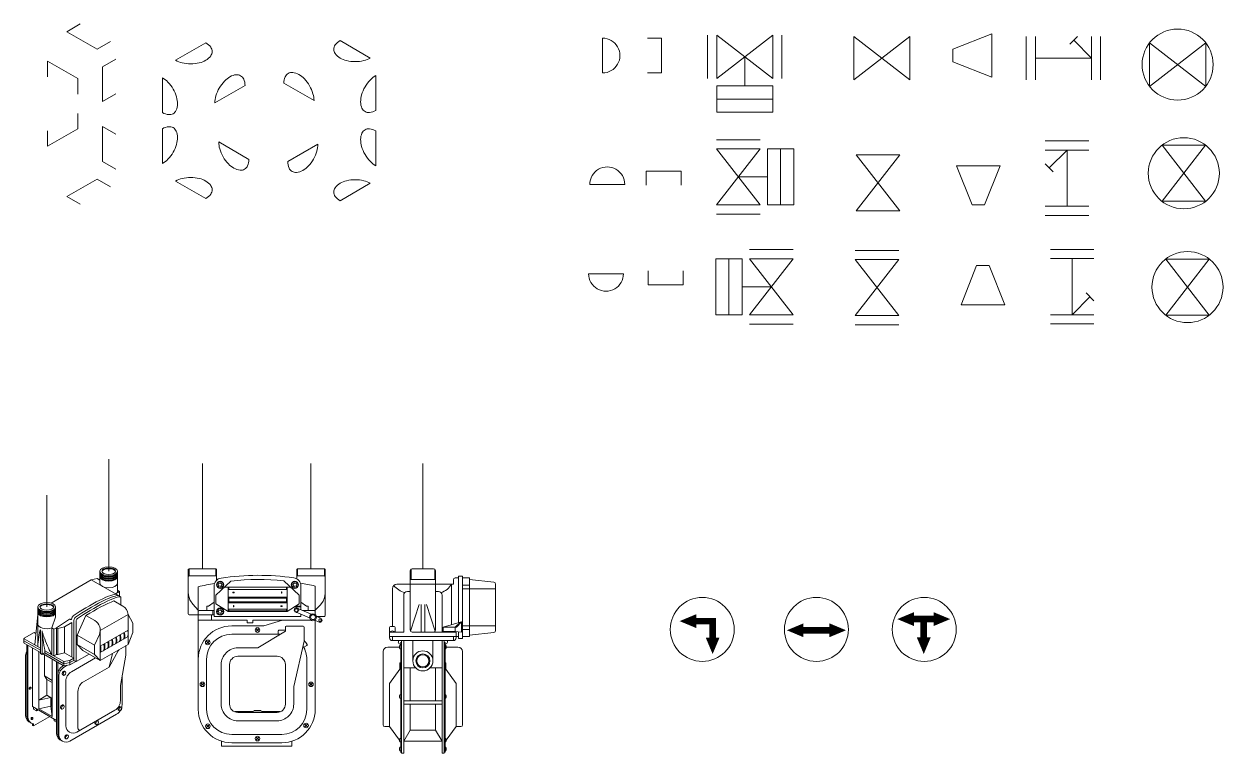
# Model space of a CAD drawing. Header units: millimetres. Extents: x 16332047 to 33387680, y -14835522 to -7015081.
# Drawn here: x 16615324 to 16619586, y -7607253 to -7604661 of the extents above; entities that cross this region are included whole.
import ezdxf

# ---------------------------------------------------------------- set-up
doc = ezdxf.new("R2010")
doc.units = ezdxf.units.MM
doc.header["$LTSCALE"] = 300
doc.header["$MEASUREMENT"] = 0
doc.layers.add('기존관', color=7, linetype='CONTINUOUS', lineweight=9)

msp = doc.modelspace()

# ---------------------------------------------------------------- linework, layer by layer
at = {"layer": '기존관'}
for p, q in [((16615477, -7604688.5), (16615524.7, -7604660.9)), ((16615584.3, -7604750.4), (16615477, -7604688.5)), ((16615584.3, -7604750.4), (16615632, -7604722.9)), ((16615863.5, -7604789.9), (16615970.8, -7604727.9)), ((16616555, -7604781.9), (16616447.8, -7604719.9)), ((16617380.3, -7604835.1), (16617380.3, -7604711.2)), ((16617589.9, -7604711.2), (16617540, -7604711.2)), ((16617589.9, -7604835.1), (16617589.9, -7604711.2)), ((16617753.8, -7604855.1), (16617753.8, -7604700.3)), ((16617786.3, -7604855.1), (16617985.8, -7604700.3)), ((16617985.8, -7604855.1), (16617786.3, -7604700.3)), ((16617786.3, -7604855.1), (16617786.3, -7604700.3)), ((16617985.8, -7604855.1), (16617985.8, -7604700.3)), ((16618018.3, -7604855.1), (16618018.3, -7604700.3)), ((16618472.6, -7604859.7), (16618273.2, -7604704.9)), ((16618273.2, -7604859.7), (16618472.6, -7604704.9)), ((16618273.2, -7604859.7), (16618273.2, -7604704.9)), ((16618472.6, -7604859.7), (16618472.6, -7604704.9)), ((16618625.2, -7604750.6), (16618764.5, -7604695.7)), ((16618764.5, -7604850.5), (16618764.5, -7604695.7)), ((16618886.4, -7604859.7), (16618886.4, -7604704.9)), ((16618918.9, -7604859.7), (16618918.9, -7604704.9)), ((16619069.1, -7604704.9), (16619040.9, -7604733.1)), ((16619118.3, -7604782.3), (16619055, -7604719)), ((16619118.3, -7604859.7), (16619118.3, -7604704.9)), ((16619150.8, -7604859.7), (16619150.8, -7604704.9)), ((16619324.7, -7604882.8), (16619524.2, -7604727.9)), ((16619524.2, -7604882.8), (16619324.7, -7604727.9)), ((16619324.7, -7604882.8), (16619324.7, -7604727.9)), ((16619524.2, -7604882.8), (16619524.2, -7604727.9)), ((16617886.1, -7604777.7), (16617886.1, -7604881)), ((16618625.2, -7604795.6), (16618625.2, -7604750.6)), ((16615515.9, -7604855.2), (16615408.6, -7604793.2)), ((16615408.6, -7604793.2), (16615408.6, -7604848.4)), ((16615603.7, -7604813.1), (16615651.4, -7604785.6)), ((16615603.7, -7604813.1), (16615603.7, -7604937)), ((16618764.5, -7604850.5), (16618625.2, -7604795.6)), ((16618918.9, -7604782.3), (16619118.3, -7604782.3)), ((16615515.9, -7604855.2), (16615515.9, -7604910.3)), ((16615816.6, -7604852.2), (16615816.6, -7604976.1)), ((16616574.4, -7604844.6), (16616574.4, -7604968.5)), ((16617589.9, -7604835.1), (16617540, -7604835.1)), ((16616002.9, -7604941.5), (16616110.2, -7604879.5)), ((16616355.2, -7604933.5), (16616247.9, -7604871.6)), ((16617985.8, -7604881), (16617786.3, -7604881)), ((16617786.3, -7604974.6), (16617786.3, -7604881)), ((16617985.8, -7604974.6), (16617985.8, -7604881)), ((16615603.7, -7604937), (16615651.4, -7604909.5)), ((16617985.8, -7604927.8), (16617786.3, -7604927.8)), ((16615515.9, -7605033.9), (16615515.9, -7604978.8)), ((16617985.8, -7604974.6), (16617786.3, -7604974.6)), ((16615603.7, -7605149.5), (16615603.7, -7605025.6)), ((16615603.7, -7605025.6), (16615651.4, -7605053.2)), ((16615816.6, -7605157.1), (16615816.6, -7605033.2)), ((16615515.9, -7605033.9), (16615408.6, -7605095.8)), ((16615408.6, -7605095.8), (16615408.6, -7605040.7)), ((16616574.4, -7605164.7), (16616574.4, -7605040.8)), ((16617940.7, -7605072.3), (16617785.8, -7605072.3)), ((16616016.7, -7605080.4), (16616124, -7605142.4)), ((16616369, -7605088.4), (16616261.7, -7605150.3)), ((16617940.7, -7605304.2), (16617785.8, -7605104.8)), ((16617940.7, -7605104.8), (16617785.8, -7605304.2)), ((16617940.7, -7605104.8), (16617785.8, -7605104.8)), ((16617966.5, -7605104.8), (16617966.5, -7605304.2)), ((16618060.1, -7605104.8), (16617966.5, -7605104.8)), ((16618013.3, -7605104.8), (16618013.3, -7605304.2)), ((16618060.1, -7605104.8), (16618060.1, -7605304.2)), ((16619109, -7605076.9), (16618954.2, -7605076.9)), ((16619109, -7605109.4), (16618954.2, -7605109.4)), ((16619031.6, -7605109.4), (16618968.3, -7605172.7)), ((16619031.6, -7605308.8), (16619031.6, -7605109.4)), ((16619523.8, -7605291.3), (16619368.9, -7605091.9)), ((16619523.8, -7605091.9), (16619368.9, -7605291.3)), ((16619523.8, -7605091.9), (16619368.9, -7605091.9)), ((16615603.7, -7605149.5), (16615651.4, -7605177)), ((16618437.2, -7605126), (16618282.3, -7605325.5)), ((16618437.2, -7605325.5), (16618282.3, -7605126)), ((16618437.2, -7605126), (16618282.3, -7605126)), ((16618954.2, -7605158.6), (16618982.4, -7605186.8)), ((16617535.6, -7605184), (16617535.6, -7605233.8)), ((16617659.5, -7605184), (16617535.6, -7605184)), ((16617659.5, -7605184), (16617659.5, -7605233.8)), ((16618693.7, -7605304.4), (16618638.7, -7605165.1)), ((16618793.6, -7605165.1), (16618638.7, -7605165.1)), ((16618793.6, -7605165.1), (16618738.6, -7605304.4)), ((16615584.3, -7605212.2), (16615477, -7605274.2)), ((16615584.3, -7605212.2), (16615632, -7605239.8)), ((16615863.5, -7605219.5), (16615970.8, -7605281.4)), ((16616555, -7605227.4), (16616447.8, -7605289.4)), ((16617459.3, -7605231.2), (16617335.4, -7605231.2)), ((16617863.2, -7605204.5), (16617966.5, -7605204.5)), ((16615477, -7605274.2), (16615524.7, -7605301.7)), ((16617940.7, -7605304.2), (16617785.8, -7605304.2)), ((16618060.1, -7605304.2), (16617966.5, -7605304.2)), ((16618437.2, -7605325.5), (16618282.3, -7605325.5)), ((16618738.6, -7605304.4), (16618693.7, -7605304.4)), ((16619109, -7605308.8), (16618954.2, -7605308.8)), ((16619523.8, -7605291.3), (16619368.9, -7605291.3)), ((16617940.7, -7605336.8), (16617785.8, -7605336.8)), ((16619109, -7605341.3), (16618954.2, -7605341.3)), ((16617783.2, -7605495.6), (16617876.8, -7605495.6)), ((16617783.2, -7605695.1), (16617783.2, -7605495.6)), ((16617830, -7605695.1), (16617830, -7605495.6)), ((16617876.8, -7605695.1), (16617876.8, -7605495.6)), ((16617902.7, -7605463.1), (16618057.5, -7605463.1)), ((16617902.7, -7605495.6), (16618057.5, -7605695.1)), ((16617902.7, -7605695.1), (16618057.5, -7605495.6)), ((16617902.7, -7605495.6), (16618057.5, -7605495.6)), ((16618278.8, -7605465.9), (16618433.7, -7605465.9)), ((16618278.8, -7605697.8), (16618433.7, -7605498.4)), ((16618278.8, -7605498.4), (16618433.7, -7605697.8)), ((16618278.8, -7605498.4), (16618433.7, -7605498.4)), ((16618972.1, -7605462.5), (16619127, -7605462.5)), ((16618972.1, -7605495), (16619127, -7605495)), ((16619049.6, -7605495), (16619049.6, -7605694.5)), ((16619382, -7605496.5), (16619536.9, -7605696)), ((16619382, -7605696), (16619536.9, -7605496.5)), ((16619382, -7605496.5), (16619536.9, -7605496.5)), ((16617543.3, -7605587.9), (16617543.3, -7605538)), ((16617667.2, -7605587.9), (16617667.2, -7605538)), ((16618655.1, -7605658.8), (16618710.1, -7605519.5)), ((16618710.1, -7605519.5), (16618755, -7605519.5)), ((16618755, -7605519.5), (16618810, -7605658.8)), ((16617331.1, -7605548.7), (16617455, -7605548.7)), ((16617543.3, -7605587.9), (16617667.2, -7605587.9)), ((16617980.1, -7605595.4), (16617876.8, -7605595.4)), ((16619127, -7605645.3), (16619098.8, -7605617.1)), ((16618655.1, -7605658.8), (16618810, -7605658.8)), ((16619049.6, -7605694.5), (16619112.9, -7605631.2)), ((16617783.2, -7605695.1), (16617876.8, -7605695.1)), ((16617902.7, -7605695.1), (16618057.5, -7605695.1)), ((16618278.8, -7605697.8), (16618433.7, -7605697.8)), ((16618972.1, -7605694.5), (16619127, -7605694.5)), ((16619382, -7605696), (16619536.9, -7605696)), ((16617902.7, -7605727.6), (16618057.5, -7605727.6)), ((16618278.8, -7605730.4), (16618433.7, -7605730.4)), ((16618972.1, -7605727), (16619127, -7605727)), ((16615625.7, -7606606.3), (16615625.7, -7606208.5)), ((16615958.7, -7606597.5), (16615958.7, -7606223.8)), ((16616344.5, -7606597.5), (16616344.5, -7606223.8)), ((16616742.1, -7606597.5), (16616742.1, -7606223.8)), ((16615405.6, -7606733.4), (16615405.6, -7606335.6)), ((16615594.3, -7606641.6), (16615594.3, -7606606.3)), ((16615657.1, -7606642.6), (16615657.1, -7606606.3)), ((16615911.3, -7606597.5), (16615908.3, -7606600.5)), ((16615908.3, -7606600.5), (16615908.3, -7606667.8)), ((16615911.3, -7606597.5), (16616006.2, -7606597.5)), ((16615911.3, -7606597.5), (16615911.3, -7606622.6)), ((16616006.2, -7606597.5), (16616009.2, -7606600.5)), ((16616006.2, -7606597.5), (16616006.2, -7606622.6)), ((16616009.2, -7606600.5), (16616009.2, -7606638.4)), ((16616297.1, -7606597.5), (16616294.1, -7606600.5)), ((16616294.1, -7606600.5), (16616294.1, -7606633.5)), ((16616297.1, -7606597.5), (16616297.1, -7606622.6)), ((16616297.1, -7606597.5), (16616392, -7606597.5)), ((16616392, -7606597.5), (16616395, -7606600.5)), ((16616392, -7606597.5), (16616392, -7606622.6)), ((16616395, -7606600.5), (16616395, -7606650.5)), ((16616697.1, -7606816.4), (16616697.1, -7606604.1)), ((16616700, -7606636.1), (16616700, -7606598.6)), ((16616703.7, -7606597.5), (16616780.4, -7606597.5)), ((16616784.1, -7606636.1), (16616784.1, -7606598.6)), ((16616787, -7606816.4), (16616787, -7606604.1)), ((16615420.7, -7606719.6), (16615563.5, -7606637.2)), ((16615563.5, -7606637.2), (16615585, -7606632.5)), ((16615563.5, -7606637.2), (16615668.6, -7606697.9)), ((16615585, -7606632.5), (16615594.3, -7606637.9)), ((16615594.3, -7606649.1), (16615594.3, -7606637.1)), ((16615657.1, -7606642.6), (16615657.1, -7606682.2)), ((16615911.3, -7606622.6), (16615908.3, -7606625.5)), ((16616009.2, -7606622.6), (16615911.3, -7606622.6)), ((16616005.9, -7606691), (16616059.5, -7606641.1)), ((16616013.3, -7606646.5), (16616018.3, -7606651.6)), ((16616021.4, -7606643.2), (16616021.4, -7606650.3)), ((16616029.5, -7606646.5), (16616024.4, -7606651.6)), ((16616302.8, -7606691), (16616248.4, -7606640.5)), ((16616279.2, -7606646.5), (16616284.3, -7606651.6)), ((16616287.3, -7606643.2), (16616287.3, -7606650.3)), ((16616295.4, -7606646.5), (16616290.3, -7606651.6)), ((16616308.7, -7606622.6), (16616294.1, -7606622.6)), ((16616392, -7606622.6), (16616308.7, -7606622.6)), ((16616392, -7606622.6), (16616395, -7606625.5)), ((16616395, -7606666.4), (16616395, -7606650.5)), ((16616650.1, -7606652.1), (16616840.6, -7606652.1)), ((16616697.1, -7606636.1), (16616787, -7606636.1)), ((16616840.6, -7606652.1), (16616850.4, -7606652.1)), ((16616844.1, -7606796.8), (16616844.1, -7606652.1)), ((16616850.4, -7606636.9), (16616850.4, -7606652.1)), ((16616857, -7606630.3), (16616868.9, -7606630.3)), ((16616868.9, -7606789.3), (16616868.9, -7606624.2)), ((16616868.9, -7606624.2), (16616883.3, -7606624.2)), ((16616883.3, -7606845.2), (16616883.3, -7606624.2)), ((16616883.3, -7606845.2), (16616883.3, -7606624.2)), ((16616883.3, -7606630.3), (16616907.4, -7606630.3)), ((16616907.4, -7606837.9), (16616907.4, -7606630.3)), ((16616907.4, -7606636.1), (16616994.8, -7606645.4)), ((16617000.7, -7606817.5), (16617000.7, -7606652)), ((16615649.3, -7606686.7), (16615664.1, -7606678.2)), ((16615664.1, -7606678.2), (16615657.1, -7606674.1)), ((16615664.1, -7606678.2), (16615664.1, -7606695.2)), ((16615908.3, -7606678), (16615908.3, -7606667.8)), ((16615908.3, -7606758.1), (16615908.3, -7606677.2)), ((16615908.3, -7606678), (16615908.3, -7606681.5)), ((16615943.9, -7606946.8), (16615943.9, -7606661.6)), ((16616000, -7606659.9), (16616000, -7606766.8)), ((16616005.9, -7606691), (16616005.9, -7606721.7)), ((16616009.9, -7606654.6), (16616017.1, -7606654.6)), ((16616013.3, -7606662.7), (16616018.3, -7606657.6)), ((16616021.4, -7606666), (16616021.4, -7606658.9)), ((16616029.5, -7606662.7), (16616024.4, -7606657.6)), ((16616032.8, -7606654.6), (16616025.6, -7606654.6)), ((16616275.9, -7606654.6), (16616283, -7606654.6)), ((16616279.2, -7606662.7), (16616284.3, -7606657.6)), ((16616287.3, -7606666), (16616287.3, -7606658.9)), ((16616295.4, -7606662.7), (16616290.3, -7606657.6)), ((16616298.8, -7606654.6), (16616291.6, -7606654.6)), ((16616302.8, -7606691), (16616302.8, -7606722.5)), ((16616308.7, -7606659.1), (16616308.7, -7606743.3)), ((16616359.4, -7606760.2), (16616359.4, -7606659)), ((16616395, -7606666.4), (16616395, -7606683.9)), ((16616395, -7606763.8), (16616395, -7606684.7)), ((16616633.7, -7606802.7), (16616633.7, -7606668.6)), ((16616673.9, -7606823), (16616673.9, -7606691.7)), ((16616687, -7606678.6), (16616697.1, -7606678.6)), ((16616797.1, -7606678.6), (16616787, -7606678.6)), ((16616810.2, -7606823), (16616810.2, -7606691.7)), ((16616883.3, -7606655.9), (16616907.4, -7606655.9)), ((16616883.3, -7606669), (16617000.7, -7606669)), ((16615374.2, -7606875.1), (16615374.2, -7606733.4)), ((16615437, -7606769.6), (16615437, -7606733.4)), ((16615675.2, -7606730), (16615643.9, -7606711.9)), ((16615668.6, -7606697.9), (16615668.6, -7606726.2)), ((16615974.3, -7606730.9), (16615979.8, -7606730.9)), ((16615974.3, -7606745.8), (16615974.3, -7606730.9)), ((16615979.8, -7606730.9), (16616000, -7606716)), ((16616049.8, -7606749.9), (16616005.9, -7606721.7)), ((16616260, -7606749.9), (16616302.8, -7606722.5)), ((16616308.7, -7606733.3), (16616286, -7606733.3)), ((16616308.7, -7606730.6), (16616290.2, -7606730.6)), ((16616292.3, -7606734.7), (16616292.5, -7606740.6)), ((16616299.5, -7606737.5), (16616295.6, -7606741.7)), ((16616295.9, -7606737.8), (16616345.3, -7606759.1)), ((16616328.9, -7606730.9), (16616308.7, -7606716)), ((16616334.3, -7606730.9), (16616328.9, -7606730.9)), ((16616334.3, -7606745.8), (16616334.3, -7606730.9)), ((16616728.9, -7606724.2), (16616698.1, -7606819.9)), ((16616735.5, -7606823), (16616735.5, -7606724.2)), ((16616748.6, -7606823), (16616748.6, -7606724.2)), ((16616755.2, -7606724.2), (16616786, -7606819.9)), ((16615362.8, -7606868.5), (16615374.2, -7606759.7)), ((16615423, -7606808), (16615437, -7606769.6)), ((16615439.6, -7606807.2), (16615486.8, -7606777.3)), ((16615488.2, -7606777.2), (16615488.4, -7606777.3)), ((16615502, -7606906.8), (16615502, -7606780.5)), ((16615544.8, -7606763.6), (16615513.8, -7606833.9)), ((16615576, -7606781.7), (16615544.8, -7606763.6)), ((16615595.6, -7606817.2), (16615694.6, -7606760)), ((16615694.6, -7606760), (16615694.6, -7606866.4)), ((16615710.9, -7606791.3), (16615694.6, -7606760)), ((16616000, -7606761), (16615911.3, -7606761)), ((16616116.3, -7606780.5), (16615943.9, -7606780.5)), ((16616000, -7606745.8), (16615946.9, -7606745.8)), ((16615990.7, -7606761), (16615990.7, -7606780.5)), ((16615995.5, -7606745.8), (16615995.5, -7606761)), ((16616116.1, -7606766.8), (16616000, -7606766.8)), ((16616009.9, -7606749.9), (16616017.1, -7606749.9)), ((16616013.3, -7606741.8), (16616018.3, -7606746.9)), ((16616013.3, -7606758), (16616018.3, -7606752.9)), ((16616021.4, -7606738.4), (16616021.4, -7606745.6)), ((16616021.4, -7606761.3), (16616021.4, -7606754.1)), ((16616029.5, -7606741.8), (16616024.4, -7606746.9)), ((16616029.5, -7606758), (16616024.4, -7606752.9)), ((16616032.8, -7606749.9), (16616025.6, -7606749.9)), ((16616138.9, -7606766.8), (16616116.1, -7606766.8)), ((16616308.7, -7606766.8), (16616138.9, -7606766.8)), ((16616139.1, -7606780.5), (16616249.2, -7606780.5)), ((16616176.8, -7606800.5), (16616243.3, -7606780.6)), ((16616345.1, -7606780.5), (16616243.7, -7606780.5)), ((16616283.1, -7606745.3), (16616288.5, -7606745.1)), ((16616285.3, -7606738.1), (16616289.6, -7606742)), ((16616286.5, -7606751.7), (16616289.8, -7606748)), ((16616289.7, -7606751), (16616339.3, -7606772.4)), ((16616293.1, -7606754), (16616292.9, -7606749.1)), ((16616299.5, -7606751.1), (16616295.9, -7606747.8)), ((16616302.3, -7606744.5), (16616297, -7606744.7)), ((16616308.7, -7606759.2), (16616308.7, -7606766.8)), ((16616356.4, -7606745.8), (16616314.5, -7606745.8)), ((16616357.9, -7606780.5), (16616357.5, -7606780.5)), ((16616358, -7606780.4), (16616373.6, -7606787.2)), ((16616392, -7606766.8), (16616363.5, -7606766.8)), ((16616363.6, -7606766.9), (16616379.4, -7606773.7)), ((16615382.6, -7606899), (16615382.6, -7606814.8)), ((16615388.7, -7606902.5), (16615388.7, -7606818.3)), ((16615423, -7606903.3), (16615423, -7606808)), ((16615423, -7606808), (16615430.6, -7606812.4)), ((16615430.6, -7606812.4), (16615439.6, -7606807.2)), ((16615430.6, -7606907.6), (16615430.6, -7606812.4)), ((16615439.6, -7606902.4), (16615439.6, -7606807.2)), ((16615439.6, -7606807.2), (16615444.9, -7606810.3)), ((16615444.9, -7606810.3), (16615468.3, -7606803.9)), ((16615444.9, -7606810.3), (16615444.9, -7606902.5)), ((16615468.3, -7606803.9), (16615494.3, -7606788.9)), ((16615468.3, -7606896.2), (16615468.3, -7606803.9)), ((16615494.2, -7606788.9), (16615494.2, -7606911.2)), ((16615509.7, -7606927.7), (16615509.7, -7606784.9)), ((16615694.6, -7606815.4), (16615595.6, -7606872.5)), ((16615595.6, -7606817.2), (16615595.6, -7606923.6)), ((16615710.9, -7606824.2), (16615710.9, -7606791.3)), ((16616176.4, -7606800.6), (16616062.6, -7606800.6)), ((16616117.8, -7606788.8), (16616117.8, -7606782)), ((16616136.1, -7606790.3), (16616119.2, -7606790.3)), ((16616137.6, -7606782), (16616137.6, -7606788.8)), ((16616148.5, -7606821.2), (16616160.2, -7606809.6)), ((16616148.5, -7606809.6), (16616160.2, -7606821.2)), ((16616228.4, -7606830.2), (16616228.4, -7606818.4)), ((16616240.7, -7606815.4), (16616231.4, -7606815.4)), ((16616253.4, -7606805.1), (16616253.4, -7606819.9)), ((16616256.3, -7606802.1), (16616317.1, -7606802.1)), ((16616320.1, -7606805.1), (16616320.1, -7606855.5)), ((16616359.4, -7606955.8), (16616359.4, -7606782)), ((16616623.8, -7606823), (16616623.8, -7606805.9)), ((16616623.8, -7606843), (16616623.8, -7606823)), ((16616623.8, -7606823), (16616673.9, -7606823)), ((16616627.1, -7606802.7), (16616640.2, -7606802.7)), ((16616627.3, -7606820.1), (16616627.3, -7606823)), ((16616640, -7606820.1), (16616640, -7606823)), ((16616643.5, -7606823), (16616643.5, -7606805.9)), ((16616703.7, -7606823), (16616860.3, -7606823)), ((16616860.3, -7606823), (16616810.2, -7606823)), ((16616814.3, -7606805.7), (16616879.6, -7606786.1)), ((16616814.3, -7606820.1), (16616814.3, -7606805.7)), ((16616844.1, -7606805.7), (16616814.3, -7606805.7)), ((16616844.1, -7606820.1), (16616814.3, -7606820.1)), ((16616844.1, -7606805.7), (16616861.4, -7606805.7)), ((16616844.1, -7606820.1), (16616856.8, -7606820.1)), ((16616844.1, -7606820.1), (16616844.1, -7606823)), ((16616875.3, -7606787.4), (16616856.8, -7606805.7)), ((16616856.8, -7606820.1), (16616856.8, -7606805.7)), ((16616879.6, -7606823.3), (16616856.8, -7606820.1)), ((16616856.8, -7606820.1), (16616856.8, -7606823)), ((16616860.3, -7606843), (16616860.3, -7606823)), ((16616861.4, -7606805.7), (16616879.6, -7606786.1)), ((16616868.9, -7606845.2), (16616868.9, -7606821.8)), ((16616879.6, -7606823.3), (16616879.6, -7606786.1)), ((16616883.3, -7606800.4), (16617000.7, -7606800.4)), ((16616883.3, -7606813.5), (16616907.4, -7606813.5)), ((16615324.5, -7606845.8), (16615324.5, -7606860.8)), ((16615382.6, -7606887.5), (16615324.5, -7606853.9)), ((16615382.6, -7606887.5), (16615324.5, -7606853.9)), ((16615325.1, -7606844.5), (16615360.6, -7606824.1)), ((16615382.6, -7606880), (16615325.1, -7606846.8)), ((16615382.6, -7606895), (16615325.1, -7606861.8)), ((16615360.6, -7606824.1), (16615367.1, -7606827.8)), ((16615575.5, -7606869.5), (16615513.8, -7606833.9)), ((16615513.8, -7606833.9), (16615513.8, -7606866.7)), ((16615592.3, -7606831.4), (16615575.5, -7606869.5)), ((16615694.6, -7606838.5), (16615595.6, -7606895.6)), ((16615694.6, -7606866.4), (16615710.9, -7606824.2)), ((16615971.9, -7606853.6), (16615983.5, -7606865.3)), ((16615971.9, -7606865.3), (16615983.5, -7606853.6)), ((16616236, -7606830.2), (16616062.6, -7606830.2)), ((16616320.1, -7606855.5), (16616283.2, -7607015.6)), ((16616623.8, -7606837.9), (16616868.9, -7606837.9)), ((16616633.7, -7606852.8), (16616633.7, -7606837.9)), ((16616633.7, -7606852.8), (16616850.4, -7606852.8)), ((16616654.9, -7606858.6), (16616654.9, -7606852.8)), ((16616661.4, -7606865.1), (16616663.2, -7606865.1)), ((16616663.2, -7607248), (16616663.2, -7606860.7)), ((16616666, -7607252.6), (16616666, -7606852.8)), ((16616673.9, -7607252.6), (16616673.9, -7606852.8)), ((16616706.5, -7606925), (16616706.5, -7606852.8)), ((16616777.6, -7606925), (16616777.6, -7606852.8)), ((16616810.2, -7607252.6), (16616810.2, -7606852.8)), ((16616818.2, -7607252.6), (16616818.2, -7606852.8)), ((16616821, -7607248), (16616821, -7606860.7)), ((16616822.7, -7606865.1), (16616821, -7606865.1)), ((16616829.2, -7606858.6), (16616829.2, -7606852.8)), ((16616850.4, -7606852.8), (16616850.4, -7606837.9)), ((16616868.9, -7606845.2), (16616883.3, -7606845.2)), ((16616879.6, -7606845.5), (16616879.6, -7606845.2)), ((16616883.3, -7606837.9), (16616907.4, -7606837.9)), ((16616994.8, -7606824), (16616907.4, -7606833.4)), ((16615334.2, -7606867.1), (16615334.2, -7607122.7)), ((16615338.1, -7606869.3), (16615338.1, -7607123.9)), ((16615354.5, -7607087.7), (16615354.5, -7606878.8)), ((16615376.9, -7607095.3), (16615376.9, -7606891.7)), ((16615382.6, -7606899), (16615388.7, -7606902.5)), ((16615398.6, -7606896.7), (16615388.7, -7606902.5)), ((16615464, -7606941.9), (16615392.2, -7606900.5)), ((16615397.6, -7606903.6), (16615397.6, -7606978.7)), ((16615398.6, -7606896.7), (16615398.6, -7606889.2)), ((16615465.6, -7606927.8), (16615398.6, -7606889.2)), ((16615465.6, -7606935.4), (16615398.6, -7606896.7)), ((16615430.6, -7606907.6), (16615439.6, -7606902.4)), ((16615439.6, -7606902.4), (16615444.9, -7606902.5)), ((16615444.9, -7606902.5), (16615468.3, -7606896.2)), ((16615502, -7606915.7), (16615468.3, -7606896.2)), ((16615502, -7606923.2), (16615502, -7606906.8)), ((16615509.7, -7606927.7), (16615556.2, -7606900.8)), ((16615513.8, -7606866.7), (16615575.5, -7606902.3)), ((16615533.9, -7606887.9), (16615513.8, -7606866.7)), ((16615533.9, -7606887.9), (16615595.6, -7606923.6)), ((16615575.5, -7606869.5), (16615575.5, -7606902.3)), ((16615595.6, -7606923.6), (16615575.5, -7606902.3)), ((16615595.6, -7606923.6), (16615694.6, -7606866.4)), ((16615659.7, -7606888.8), (16615626.8, -7606947.1)), ((16615639.2, -7606898.4), (16615626.8, -7606947.1)), ((16615686.8, -7606905.1), (16615686.8, -7606870.9)), ((16616318.8, -7606876.6), (16616329.2, -7606870.9)), ((16616600.9, -7607151.9), (16616600.9, -7606892.2)), ((16616617.3, -7606875.8), (16616658.7, -7606875.8)), ((16616660.2, -7606869.4), (16616663.2, -7606869.4)), ((16616660.2, -7606882.1), (16616663.2, -7606882.1)), ((16616823.9, -7606869.4), (16616821, -7606869.4)), ((16616823.9, -7606882.1), (16616821, -7606882.1)), ((16616866.8, -7606875.8), (16616825.4, -7606875.8)), ((16616883.3, -7607151.9), (16616883.3, -7606892.2)), ((16615330.2, -7606909.5), (16615330.2, -7607120.3)), ((16615425, -7607123), (16615425, -7606919.5)), ((16615440.5, -7606928.4), (16615440.5, -7607184.3)), ((16615465.6, -7606942.9), (16615444.4, -7606930.7)), ((16615444.4, -7606930.7), (16615444.4, -7607185.7)), ((16615465.6, -7606927.8), (16615488, -7606923.7)), ((16615465.6, -7606942.9), (16615465.6, -7606927.8)), ((16615465.6, -7606935.4), (16615488, -7606931.3)), ((16615465.6, -7606942.9), (16615488, -7606938.8)), ((16615478.4, -7606940.6), (16615467.9, -7606946.7)), ((16615473.3, -7606926.4), (16615473.3, -7606926.6)), ((16615488, -7606923.7), (16615502, -7606915.7)), ((16615488, -7606931.3), (16615502, -7606923.2)), ((16615488, -7606938.8), (16615488, -7606923.7)), ((16615488, -7606938.8), (16615508.6, -7606927)), ((16615492.8, -7606964), (16615579.2, -7606914.1)), ((16615509.7, -7606927.7), (16615502, -7606923.2)), ((16615626.8, -7606947.1), (16615535.9, -7606999.6)), ((16615943.9, -7606919.3), (16615943.9, -7607097.3)), ((16615973.6, -7606919.3), (16615973.6, -7607097.3)), ((16616329.7, -7606919.3), (16616329.7, -7607097.3)), ((16616359.4, -7606919.3), (16616359.4, -7607097.3)), ((16616660, -7606954), (16616660, -7606932.1)), ((16616660, -7606932.1), (16616663.2, -7606932.1)), ((16616660, -7606950.1), (16616663.2, -7606950.1)), ((16616716.9, -7606950.2), (16616673.9, -7606950.2)), ((16616697.1, -7607067), (16616697.1, -7606950.2)), ((16616767.2, -7606950.2), (16616810.2, -7606950.2)), ((16616787, -7607067), (16616787, -7606950.2)), ((16616824.1, -7606932.1), (16616821, -7606932.1)), ((16616824.1, -7606950.1), (16616821, -7606950.1)), ((16616824.1, -7606954), (16616824.1, -7606932.1)), ((16615397.6, -7606978.7), (16615406, -7606990.8)), ((16615397.6, -7606978.7), (16615425, -7606994.5)), ((16615406, -7606990.8), (16615406, -7607047.4)), ((16615406, -7606990.8), (16615425, -7607001.8)), ((16615448.3, -7606980.6), (16615448.3, -7607188)), ((16615464.7, -7606976.3), (16615461.6, -7606974.5)), ((16615472, -7606963.8), (16615468.8, -7606962)), ((16615673.1, -7606980.9), (16615673.1, -7607080.8)), ((16616660, -7606954), (16616623.8, -7607005.4)), ((16616660, -7606954), (16616663.2, -7606954)), ((16616824.1, -7606954), (16616821, -7606954)), ((16616824.1, -7606954), (16616860.3, -7607005.4)), ((16615345.2, -7607025.9), (16615343.7, -7607025)), ((16615348.9, -7607019.6), (16615347.3, -7607018.7)), ((16615473.3, -7606997.9), (16615473.3, -7607155.9)), ((16615516.3, -7607033.6), (16615516.4, -7607164.9)), ((16615952.9, -7607002.6), (16615964.6, -7607014.3)), ((16615952.9, -7607014.3), (16615964.6, -7607002.6)), ((16616338.7, -7607002.6), (16616350.4, -7607014.3)), ((16616338.7, -7607014.3), (16616350.4, -7607002.6)), ((16616623.8, -7607158.5), (16616623.8, -7607005.4)), ((16616860.3, -7607158.5), (16616860.3, -7607005.4)), ((16615406, -7607047.4), (16615376.9, -7607064.2)), ((16615376.9, -7607064.2), (16615419.7, -7607055.3)), ((16615406, -7607047.4), (16615425, -7607058.4)), ((16615419.7, -7607086.4), (16615419.7, -7607055.3)), ((16615419.7, -7607055.3), (16615425, -7607092)), ((16616660.2, -7607045.2), (16616663.2, -7607045.2)), ((16616660.2, -7607057.9), (16616663.2, -7607057.9)), ((16616742.1, -7607067), (16616673.9, -7607067)), ((16616742.1, -7607078.6), (16616673.9, -7607078.6)), ((16616697.1, -7607171.5), (16616697.1, -7607078.6)), ((16616742.1, -7607067), (16616810.2, -7607067)), ((16616742.1, -7607078.6), (16616810.2, -7607078.6)), ((16616787, -7607171.5), (16616787, -7607078.6)), ((16616823.9, -7607045.2), (16616821, -7607045.2)), ((16616823.9, -7607057.9), (16616821, -7607057.9)), ((16615440.5, -7607137.4), (16615354.5, -7607087.7)), ((16615358, -7607096.8), (16615358, -7607089.7)), ((16615369, -7607103.1), (16615358, -7607096.8)), ((16615369, -7607103), (16615369, -7607096.1)), ((16615369, -7607103), (16615375, -7607099.6)), ((16615376.9, -7607095.3), (16615419.7, -7607086.4)), ((16615425, -7607123), (16615376.9, -7607095.3)), ((16615419.7, -7607086.4), (16615425, -7607123)), ((16615459, -7607096.2), (16615455.9, -7607094.4)), ((16615466.3, -7607083.7), (16615463.2, -7607081.8)), ((16615653.5, -7607114.7), (16615487.5, -7607210.6)), ((16615663.4, -7607102.2), (16615660.2, -7607100.4)), ((16615670.6, -7607089.6), (16615667.5, -7607087.8)), ((16616073.4, -7607105.4), (16616140.2, -7607105.4)), ((16616090.6, -7607108.4), (16616139.5, -7607108.4)), ((16616139.5, -7607108.4), (16616169.2, -7607108.4)), ((16616141, -7607102.4), (16616167.7, -7607102.4)), ((16616167.3, -7607100.9), (16616141.4, -7607100.9)), ((16616168.4, -7607105.4), (16616235.3, -7607105.4)), ((16616169.2, -7607108.4), (16616221.1, -7607108.4)), ((16615351.7, -7607133.1), (16615350.2, -7607132.2)), ((16615355.4, -7607126.8), (16615353.8, -7607125.9)), ((16615355, -7607154.3), (16615355, -7607148.3)), ((16615358.4, -7607156.2), (16615355, -7607154.3)), ((16615358.4, -7607156.2), (16615415.8, -7607123.1)), ((16615358.4, -7607149.4), (16615358.4, -7607156.2)), ((16615432.1, -7607138.5), (16615432.1, -7607132.5)), ((16615440.5, -7607143.2), (16615432.1, -7607138.4)), ((16615581.1, -7607151.4), (16615578, -7607149.5)), ((16615588.4, -7607138.8), (16615585.2, -7607137)), ((16615972, -7607151.5), (16615983.7, -7607163.1)), ((16615972, -7607163.1), (16615983.7, -7607151.5)), ((16616321.4, -7607148.9), (16616333, -7607160.6)), ((16616321.4, -7607160.6), (16616333, -7607148.9)), ((16616607.4, -7607158.5), (16616623.8, -7607158.5)), ((16616623.8, -7607158.5), (16616658.7, -7607206.9)), ((16616860.3, -7607158.5), (16616825.4, -7607206.9)), ((16616876.7, -7607158.5), (16616860.3, -7607158.5)), ((16615473.7, -7607202), (16615470.5, -7607200.2)), ((16615480.9, -7607189.5), (16615477.8, -7607187.6)), ((16615512.3, -7607178.6), (16615526.2, -7607170.6)), ((16616240.7, -7607186.3), (16616062.6, -7607186.3)), ((16616148.5, -7607195.3), (16616160.2, -7607207)), ((16616148.5, -7607207), (16616160.2, -7607195.3)), ((16616660.2, -7607200.5), (16616663.2, -7607200.5)), ((16616697.1, -7607171.5), (16616673.9, -7607210)), ((16616742.1, -7607171.5), (16616697.1, -7607171.5)), ((16616742.1, -7607171.5), (16616787, -7607171.5)), ((16616787, -7607171.5), (16616810.2, -7607210)), ((16616823.9, -7607200.5), (16616821, -7607200.5)), ((16616027, -7607210.5), (16616027, -7607228.1)), ((16616027, -7607228.1), (16616276.3, -7607228.1)), ((16616240.7, -7607216), (16616062.6, -7607216)), ((16616276.3, -7607210.5), (16616276.3, -7607228.1)), ((16616660.2, -7607213.2), (16616663.2, -7607213.2)), ((16616660.2, -7607231.7), (16616663.2, -7607231.7)), ((16616660.2, -7607244.4), (16616663.2, -7607244.4)), ((16616742.1, -7607210), (16616673.9, -7607210)), ((16616742.1, -7607210), (16616810.2, -7607210)), ((16616823.9, -7607213.2), (16616821, -7607213.2)), ((16616823.9, -7607231.7), (16616821, -7607231.7)), ((16616823.9, -7607244.4), (16616821, -7607244.4)), ((16616666, -7607252.6), (16616673.9, -7607252.6)), ((16616818.2, -7607252.6), (16616810.2, -7607252.6))]:
    msp.add_line(p, q, dxfattribs=at)
for points, format in [([(16615863.5, -7604789.9, 0.072341), (16615886.7, -7604799.1, 0.058752), (16615917.1, -7604802.7, 0.058752), (16615947.6, -7604799.1, 0.072341), (16615970.8, -7604789.9, 0.106617), (16615988.1, -7604774.2, 0.156851), (16615993, -7604758.9, 0.156851), (16615988.1, -7604743.6, 0.106617), (16615970.8, -7604727.9, 0.072341)], "xyb"), ([(16616555, -7604781.9, -0.072341), (16616531.9, -7604791.1, -0.058752), (16616501.4, -7604794.7, -0.058752), (16616470.9, -7604791.1, -0.072341), (16616447.8, -7604781.9, -0.106617), (16616430.5, -7604766.2, -0.156851), (16616425.5, -7604750.9, -0.156851), (16616430.5, -7604735.6, -0.106617), (16616447.8, -7604719.9, -0.072341)], "xyb"), ([(16615816.6, -7604852.2, -0.072341), (16615836.2, -7604867.6, -0.058752), (16615854.6, -7604892.2, -0.058752), (16615866.7, -7604920.4, -0.072341), (16615870.3, -7604945.1, -0.106617), (16615865.3, -7604967.9, -0.156851), (16615854.6, -7604979.8, -0.156851), (16615838.8, -7604983.2, -0.106617), (16615816.6, -7604976.1, -0.072341)], "xyb"), ([(16616002.9, -7604941.5, -0.072341), (16616006.5, -7604916.8, -0.058752), (16616018.6, -7604888.6, -0.058752), (16616037, -7604864, -0.072341), (16616056.6, -7604848.5, -0.106617), (16616078.8, -7604841.4, -0.156851), (16616094.5, -7604844.8, -0.156851), (16616105.3, -7604856.7, -0.106617), (16616110.2, -7604879.5, -0.072341)], "xyb"), ([(16616355.2, -7604933.5, 0.072341), (16616351.6, -7604908.8, 0.058752), (16616339.5, -7604880.6, 0.058752), (16616321.2, -7604856, 0.072341), (16616301.6, -7604840.6, 0.106617), (16616279.4, -7604833.4, 0.156851), (16616263.6, -7604836.8, 0.156851), (16616252.8, -7604848.7, 0.106617), (16616247.9, -7604871.6, 0.072341)], "xyb"), ([(16616574.4, -7604844.6, 0.072341), (16616554.8, -7604860.1, 0.058752), (16616536.5, -7604884.7, 0.058752), (16616524.4, -7604912.8, 0.072341), (16616520.8, -7604937.5, 0.106617), (16616525.7, -7604960.4, 0.156851), (16616536.5, -7604972.3, 0.156851), (16616552.2, -7604975.7, 0.106617), (16616574.4, -7604968.5, 0.072341)], "xyb"), ([(16615816.6, -7605157.1, 0.072341), (16615836.2, -7605141.7, 0.058752), (16615854.6, -7605117.1, 0.058752), (16615866.7, -7605088.9, 0.072341), (16615870.3, -7605064.2, 0.106617), (16615865.3, -7605041.4, 0.156851), (16615854.6, -7605029.5, 0.156851), (16615838.8, -7605026.1, 0.106617), (16615816.6, -7605033.2, 0.072341)], "xyb"), ([(16616574.4, -7605164.7, -0.072341), (16616554.8, -7605149.2, -0.058752), (16616536.5, -7605124.6, -0.058752), (16616524.4, -7605096.5, -0.072341), (16616520.8, -7605071.8, -0.106617), (16616525.7, -7605049, -0.156851), (16616536.5, -7605037, -0.156851), (16616552.2, -7605033.6, -0.106617), (16616574.4, -7605040.8, -0.072341)], "xyb"), ([(16616016.7, -7605080.4, 0.072341), (16616020.3, -7605105.1, 0.058752), (16616032.4, -7605133.3, 0.058752), (16616050.8, -7605157.9, 0.072341), (16616070.4, -7605173.3, 0.106617), (16616092.6, -7605180.5, 0.156851), (16616108.3, -7605177.1, 0.156851), (16616119.1, -7605165.2, 0.106617), (16616124, -7605142.4, 0.072341)], "xyb"), ([(16616369, -7605088.4, -0.072341), (16616365.4, -7605113.1, -0.058752), (16616353.3, -7605141.3, -0.058752), (16616335, -7605165.8, -0.072341), (16616315.4, -7605181.3, -0.106617), (16616293.1, -7605188.4, -0.156851), (16616277.4, -7605185.1, -0.156851), (16616266.6, -7605173.1, -0.106617), (16616261.7, -7605150.3, -0.072341)], "xyb"), ([(16615863.5, -7605219.5, -0.072341), (16615886.7, -7605210.2, -0.058752), (16615917.1, -7605206.6, -0.058752), (16615947.6, -7605210.2, -0.072341), (16615970.8, -7605219.5, -0.106617), (16615988.1, -7605235.1, -0.156851), (16615993, -7605250.4, -0.156851), (16615988.1, -7605265.7, -0.106617), (16615970.8, -7605281.4, -0.072341)], "xyb"), ([(16616555, -7605227.4, 0.072341), (16616531.9, -7605218.2, 0.058752), (16616501.4, -7605214.6, 0.058752), (16616470.9, -7605218.2, 0.072341), (16616447.8, -7605227.4, 0.106617), (16616430.5, -7605243.1, 0.156851), (16616425.5, -7605258.4, 0.156851), (16616430.5, -7605273.7, 0.106617), (16616447.8, -7605289.4, 0.072341)], "xyb"), ([(16617654.7, -7606783.7, 0, 49.2, 0), (16617713.6, -7606783.7, 49.2, 49.2, 0)], "xyseb"), ([(16618428.2, -7606776.5, 0, 49.2, 0), (16618487.1, -7606776.5, 49.2, 49.2, 0)], "xyseb"), ([(16618616.3, -7606776.5, 0, 49.2, 0), (16618557.4, -7606776.5, 49.2, 49.2, 0)], "xyseb"), ([(16616253.4, -7606819.9), (16616155, -7606878.4, -0.134975), (16616153.5, -7606878.8), (16616084.8, -7606878.8, 0.414214), (16616025.5, -7606938.2), (16616025.5, -7607078.7, 0.414214), (16616084.8, -7607138), (16616223.8, -7607138, 0.414214), (16616283.2, -7607078.7), (16616283.2, -7607015.6)], "xyb"), ([(16617771.9, -7606900.9, 0, 49.2, 0), (16617771.9, -7606842, 49.2, 49.2, 0)], "xyseb"), ([(16618035.8, -7606816.2, 0, 49.2, 0), (16618094.7, -7606816.2, 49.2, 49.2, 0)], "xyseb"), ([(16618245.9, -7606816.2, 0, 49.2, 0), (16618187, -7606816.2, 49.2, 49.2, 0)], "xyseb"), ([(16618522.2, -7606900.7, 0, 49.2, 0), (16618522.2, -7606841.8, 49.2, 49.2, 0)], "xyseb"), ([(16615686.8, -7606905.1), (16615667.2, -7607013.1), (16615667.2, -7607066.6, -0.267949), (16615647.6, -7607100.5), (16615526.2, -7607170.6)], "xyb"), ([(16616154.3, -7606908.5), (16616084.8, -7606908.5, 0.414214), (16616055.2, -7606938.2), (16616055.2, -7607078.7, 0.414214), (16616084.8, -7607108.4), (16616090.6, -7607108.4)], "xyb"), ([(16616221.1, -7607108.4), (16616223.8, -7607108.4, 0.414214), (16616253.5, -7607078.7), (16616253.5, -7606938.2, 0.414214), (16616223.8, -7606908.5), (16616154.3, -7606908.5)], "xyb")]:
    msp.add_lwpolyline(points, format=format, dxfattribs=at)
for points in [[(16616036.1, -7606663), (16616272.6, -7606663)], [(16616260, -7606663), (16616260, -7606749.9), (16616049.8, -7606749.9), (16616049.8, -7606663)], [(16616049.8, -7606671.6), (16616260, -7606671.6)], [(16616052.8, -7606671.6), (16616052.8, -7606663)], [(16616257.1, -7606663), (16616257.1, -7606671.6)], [(16616049.8, -7606698.7), (16616260, -7606698.7)], [(16616049.8, -7606718.5), (16616260, -7606718.5)], [(16616052.8, -7606702.4), (16616257.1, -7606702.4)], [(16616052.8, -7606715), (16616052.8, -7606702.4)], [(16616052.8, -7606715), (16616257.1, -7606715)], [(16616257.1, -7606702.4), (16616257.1, -7606715)], [(16616036.1, -7606741.3), (16616036.4, -7606741.3)], [(16616257.1, -7606741.3), (16616257.1, -7606747), (16616052.8, -7606747)], [(16616052.8, -7606741.3), (16616257.1, -7606741.3)], [(16616052.8, -7606747), (16616052.8, -7606741.3)]]:
    msp.add_lwpolyline(points, dxfattribs=at)
for points in [[(16616066.4, -7606680.7), (16616071.3, -7606680.7), (16616071.3, -7606682.6), (16616066.4, -7606682.6)], [(16616241.1, -7606684.4), (16616241.1, -7606679.4), (16616239.3, -7606679.4), (16616239.3, -7606684.4)], [(16616070.7, -7606727.6), (16616070.7, -7606732.6), (16616068.8, -7606732.6), (16616068.8, -7606727.6)], [(16616242.3, -7606729.5), (16616237.4, -7606729.5), (16616237.4, -7606731.3), (16616242.3, -7606731.3)]]:
    msp.add_lwpolyline(points, close=True, dxfattribs=at)
at = {"layer": '기존관', "const_width": 23.4}
for points in [[(16617684.1, -7606783.7), (16617771.9, -7606783.7), (16617771.9, -7606871.5)], [(16618586.9, -7606776.5), (16618457.6, -7606776.5)], [(16618522.2, -7606776.5), (16618522.2, -7606871.3)], [(16618216.4, -7606816.2), (16618065.2, -7606816.2)]]:
    msp.add_lwpolyline(points, dxfattribs=at)
at = {"layer": '기존관'}
for centre, radius in [((16619424.4, -7604805.3), 126.3), ((16619446.4, -7605191.6), 126.3), ((16619459.5, -7605596.3), 126.3), ((16616021.4, -7606654.6), 12.9), ((16616021.4, -7606654.6), 11.4), ((16616287.3, -7606654.6), 12.9), ((16616287.3, -7606654.6), 11.4), ((16616021.4, -7606749.9), 12.9), ((16616292.7, -7606744.4), 7.32), ((16617735.1, -7606813.3), 113.7), ((16618140.8, -7606813.3), 113.7), ((16618524, -7606813.3), 113.7), ((16616021.4, -7606749.9), 11.4), ((16616351.5, -7606769.8), 12.4), ((16616351.5, -7606769.8), 8.65), ((16616376.5, -7606780.5), 4.68), ((16616154.3, -7606815.4), 8.25), ((16615977.7, -7606859.4), 8.25), ((16616742.1, -7606925), 35.6), ((16616742.1, -7606925), 25.2), ((16616742.1, -7606925), 21.7), ((16615958.7, -7607008.4), 8.25), ((16616344.5, -7607008.4), 8.25), ((16615977.8, -7607157.3), 8.25), ((16616327.2, -7607154.8), 8.25), ((16616154.3, -7607201.2), 8.25)]:
    msp.add_circle(centre, radius, dxfattribs=at)
for centre, radius, start, end in [((16617380.5, -7604773.1), 61.9, 269.805, 90.195), ((16617397.4, -7605230.9), 61.9, 359.805, 180.195), ((16617393.1, -7605548.9), 61.9, 179.805, 0.195), ((16616703.7, -7606604.1), 6.57, 90, 180), ((16616780.4, -7606604.1), 6.57, 0, 90), ((16616157.1, -7607529.7), 893.9, 100.001, 103.8003), ((16616029.6, -7606659.9), 29.7, 98.3398, 180), ((16616157.1, -7607529.7), 908.8, 82.0301, 98.3398), ((16616157.1, -7607529.7), 893.9, 84.1399, 96.269), ((16616279, -7606659.1), 29.7, 0, 82.0301), ((16616157.1, -7607529.7), 893.9, 76.9252, 80.369), ((16616650.1, -7606668.6), 16.4, 90, 180), ((16616787, -7606619.7), 65.6, 287.1484, 330.3654), ((16616857, -7606636.9), 6.57, 90, 180), ((16616994.1, -7606652), 6.57, 0, 83.8825), ((16615967.7, -7606681.5), 59.4, 180, 214.855), ((16616335.6, -7606683.9), 59.4, 321.0159, 0), ((16616702.1, -7606601.9), 84.1, 220.89, 253.189), ((16616687, -7606691.7), 13.1, 90, 180), ((16616797.1, -7606691.7), 13.1, 0, 90), ((16615655.6, -7606763.9), 39.2, 5.6941, 60), ((16616069.9, -7606610.3), 183.9, 214.855, 226.7753), ((16616238.8, -7606605.6), 183.9, 310.9612, 321.0159), ((16615487.6, -7606778.3), 1.31, 60, 128.2476), ((16615490.3, -7606773.9), 3.92, 240, 353.0639), ((16615507.2, -7606775.9), 13.1, 125.3419, 173.0639), ((16615515.1, -7606780.5), 13.1, 125.3419, 180), ((16615522.8, -7606784.9), 13.1, 125.3419, 180), ((16615911.3, -7606758.1), 2.97, 180, 270), ((16615946.9, -7606748.8), 2.97, 90, 180), ((16616116.3, -7606782), 1.48, 0, 90), ((16616139.1, -7606782), 1.48, 90, 180), ((16616243.7, -7606782), 1.48, 90, 106.6964), ((16616356.4, -7606748.8), 2.97, 0, 90), ((16616357.9, -7606782), 1.48, 0, 90), ((16616376.5, -7606780.5), 7.32, 246.6881, 66.6881), ((16616392, -7606763.8), 2.97, 270, 0), ((16615556.4, -7606815.6), 39.2, 336.231, 60), ((16616062.6, -7606919.3), 118.7, 90, 180), ((16616119.2, -7606788.8), 1.48, 180, 270), ((16616136.1, -7606788.8), 1.48, 270, 0), ((16616176.4, -7606799.1), 1.48, 270, 286.6964), ((16616231.4, -7606818.4), 2.97, 90, 180), ((16616240.7, -7606919.3), 103.9, 82.9842, 90), ((16616256.3, -7606805.1), 2.97, 90, 180), ((16616317.1, -7606805.1), 2.97, 0, 90), ((16616627.1, -7606805.9), 3.28, 90, 180), ((16616633.7, -7606832.8), 14.2, 63.4407, 116.5593), ((16616640.2, -7606805.9), 3.28, 0, 90), ((16616703.7, -7606816.4), 6.57, 180, 270), ((16616780.4, -7606816.4), 6.57, 270, 0), ((16616994.1, -7606817.5), 6.57, 276.1175, 0), ((16615325.8, -7606845.6), 1.31, 120, 240), ((16615325.8, -7606860.7), 1.31, 174.7296, 240), ((16616062.6, -7606919.3), 89, 90, 180), ((16616240.7, -7606919.3), 103.9, 30.3442, 40.1009), ((16616633.7, -7606843), 9.85, 180, 270), ((16616661.4, -7606858.6), 6.57, 180, 270), ((16616667.6, -7606862.9), 5, 109.7302, 153.9417), ((16616816.5, -7606862.9), 5, 26.0583, 70.2698), ((16616822.7, -7606858.6), 6.57, 270, 0), ((16616850.4, -7606843), 9.85, 270, 0), ((16615369.4, -7606909.5), 39.2, 154.1581, 180), ((16615650.3, -7606879.8), 13.1, 316.4531, 336.2285), ((16616240.7, -7606919.3), 89, 0, 31.8957), ((16616327.7, -7606868.3), 2.97, 298.6587, 30.3442), ((16616617.3, -7606892.2), 16.4, 90, 180), ((16616673, -7606875.8), 14.2, 153.4407, 206.5593), ((16616811.1, -7606875.8), 14.2, 333.4407, 26.5593), ((16616866.8, -7606892.2), 16.4, 0, 90), ((16615483.6, -7606975.9), 39.2, 120, 180), ((16615487.5, -7606980.6), 39.2, 120, 180), ((16615512.4, -7606997.9), 39.2, 120, 180), ((16615555.5, -7607033.5), 39.2, 120, 180.0528), ((16616673, -7607051.6), 14.2, 153.4407, 206.5593), ((16616811.1, -7607051.6), 14.2, 333.4407, 26.5593), ((16615356.4, -7607120.3), 26.1, 180, 254.5056), ((16615633.9, -7607080.8), 39.2, 300, 0), ((16616062.6, -7607097.3), 118.7, 180, 270), ((16616062.6, -7607097.3), 89, 180, 270), ((16616240.7, -7607097.3), 118.7, 270, 0), ((16616240.7, -7607097.3), 89, 270, 0), ((16615360.3, -7607121.6), 26.1, 180, 245.8256), ((16615364.2, -7607123.9), 26.1, 180, 257.1502), ((16615499.4, -7607155.9), 26.1, 180, 299.7504), ((16616607.4, -7607151.9), 6.57, 180, 270), ((16616876.7, -7607151.9), 6.57, 270, 0), ((16615466.6, -7607184.3), 26.1, 180, 254.5056), ((16615470.5, -7607185.7), 26.1, 180, 245.8256), ((16615474.4, -7607188), 26.1, 180, 300), ((16615523, -7607164.9), 6.53, 180, 300), ((16616673, -7607206.9), 14.2, 153.4407, 206.5593), ((16616811.1, -7607206.9), 14.2, 333.4407, 26.5593), ((16616673, -7607238.1), 14.2, 153.4407, 206.5593), ((16616667.6, -7607245.8), 5, 206.0583, 250.2698), ((16616816.5, -7607245.8), 5, 289.7302, 333.9417), ((16616811.1, -7607238.1), 14.2, 333.4407, 26.5593)]:
    msp.add_arc(centre, radius, start, end, dxfattribs=at)
at = {"layer": '기존관', "extrusion": (0, 0, -1)}
for centre, major_axis, ratio in [((16615625.7, -7606606.3), (31.4, 0), 0.500518), ((16615625.7, -7606606.3), (24.6, 0), 0.461824), ((16615405.6, -7606733.4), (31.4, 0), 0.500518), ((16615405.6, -7606733.4), (24.6, 0), 0.461824), ((16615468.3, -7606970.1), (-3.63, -6.29), 0.57735), ((16615347, -7607022.8), (-1.82, -3.15), 0.57735), ((16615462.7, -7607089.9), (-3.63, -6.29), 0.57735), ((16615667, -7607095.9), (-3.63, -6.29), 0.57735), ((16615353.6, -7607130), (-1.82, -3.15), 0.57735), ((16615584.7, -7607145.1), (-3.63, -6.29), 0.57735), ((16615477.3, -7607195.7), (-3.63, -6.29), 0.57735)]:
    msp.add_ellipse(centre, major_axis=major_axis, ratio=ratio, dxfattribs=at)
for centre, major_axis, ratio, start_param, end_param in [((16615625.7, -7606609.1), (-31.4, 0), 0.500518, 3.141593, 6.283185), ((16615625.7, -7606608.7), (24.6, 0), 0.461824, 3.248418, 6.17636), ((16615559.7, -7606635), (-3.64, 2.1), 0.535255, 3.408625, 3.474001), ((16615625.7, -7606612), (-31.4, 0), 0.500518, 3.141593, 6.283185), ((16615625.7, -7606614.8), (-31.4, 0), 0.500518, 3.141593, 6.283185), ((16615625.7, -7606617.6), (-31.4, 0), 0.500518, 3.141593, 6.283185), ((16615625.7, -7606620.5), (-31.4, 0), 0.500518, 3.141593, 6.283185), ((16615625.7, -7606623.3), (-31.4, 0), 0.500518, 3.141593, 6.283185), ((16615625.7, -7606626.1), (-31.4, 0), 0.500518, 3.141593, 6.283185), ((16615625.7, -7606626.1), (-31.4, 0), 0.500518, 3.141593, 6.283185), ((16615625.7, -7606626.1), (-31.4, 0), 0.500518, 3.141593, 6.283185), ((16615625.7, -7606649.1), (-31.4, 0), 0.500518, 3.141593, 6.283185), ((16615559.9, -7606743.8), (93.9, 54.2), 0.131208, 4.093224, 6.217209), ((16615567.8, -7606748.4), (93.9, 54.2), 0.131208, 4.093224, 6.217209), ((16615575.5, -7606752.8), (93.9, 54.2), 0.131208, 4.093224, 6.207574), ((16615405.6, -7606736.2), (-31.4, 0), 0.500518, 3.141593, 6.283185), ((16615405.6, -7606735.8), (24.6, 0), 0.461824, 3.248418, 6.17636), ((16615575.5, -7606761.8), (93.9, 54.2), 0.131208, 4.455243, 5.600791), ((16615405.6, -7606739), (-31.4, 0), 0.500518, 3.141593, 6.283185), ((16615405.6, -7606741.9), (-31.4, 0), 0.500518, 3.141593, 6.283185), ((16615405.6, -7606744.7), (-31.4, 0), 0.500518, 3.141593, 6.283185), ((16615405.6, -7606747.5), (-31.4, 0), 0.500518, 3.141593, 6.283185), ((16615405.6, -7606750.4), (-31.4, 0), 0.500518, 3.141593, 6.283185), ((16615405.6, -7606753.2), (-31.4, 0), 0.500518, 3.141593, 6.283185), ((16615405.6, -7606753.2), (-31.4, 0), 0.500518, 3.141593, 6.283185), ((16615405.6, -7606794.9), (-31.4, 0), 0.500518, 4.126789, 6.283185), ((16615378.4, -7606844.9), (4.2, 30.2), 0.05977, 3.953959, 6.283185), ((16615393.6, -7606853.7), (-5, 35.5), 0.018116, 3.141593, 6.026947), ((16615405.8, -7606861.3), (-17.2, 41.9), 0.038701, 2.95308, 6.037317), ((16615378.4, -7606844.9), (4.2, 30.2), 0.05977, 3.141593, 3.190095), ((16615465.2, -7606968.3), (-3.63, -6.29), 0.57735, 6.283185, 9.424778), ((16615345.5, -7607021.9), (-1.82, -3.15), 0.57735, 6.283185, 9.424778), ((16615459.5, -7607088.1), (-3.63, -6.29), 0.57735, 6.283185, 9.424778), ((16615663.9, -7607094.1), (-3.63, -6.29), 0.57735, 6.283185, 9.424778), ((16615352, -7607129), (-1.82, -3.15), 0.57735, 6.283185, 9.424778), ((16615581.6, -7607143.3), (-3.63, -6.29), 0.57735, 6.283185, 7.967985), ((16615581.6, -7607143.3), (-3.63, -6.29), 0.57735, 9.310775, 9.424778), ((16615474.2, -7607193.9), (-3.63, -6.29), 0.57735, 6.283185, 9.424778)]:
    msp.add_ellipse(centre, major_axis=major_axis, ratio=ratio, start_param=start_param, end_param=end_param, dxfattribs=at)
at = {"layer": '기존관'}
for centre, start_param in [((16615692, -7606828.4), 3.141593), ((16615607.1, -7606877.4), 3.141593), ((16615609.7, -7606875.9), 3.385717), ((16615621.3, -7606869.2), 3.141593), ((16615623.9, -7606867.7), 3.385717), ((16615635.4, -7606861.1), 3.141593), ((16615638, -7606859.6), 3.385717), ((16615649.6, -7606852.9), 3.141593), ((16615652.1, -7606851.4), 3.385717), ((16615663.7, -7606844.7), 3.141593), ((16615666.3, -7606843.2), 3.385717), ((16615677.8, -7606836.6), 3.141593), ((16615680.4, -7606835.1), 3.385717), ((16615595.6, -7606884.1), 3.385717)]:
    msp.add_ellipse(centre, major_axis=(0, 11.5), ratio=0.212474, start_param=start_param, end_param=6.283185, dxfattribs=at)

doc.saveas('drawing.dxf')
